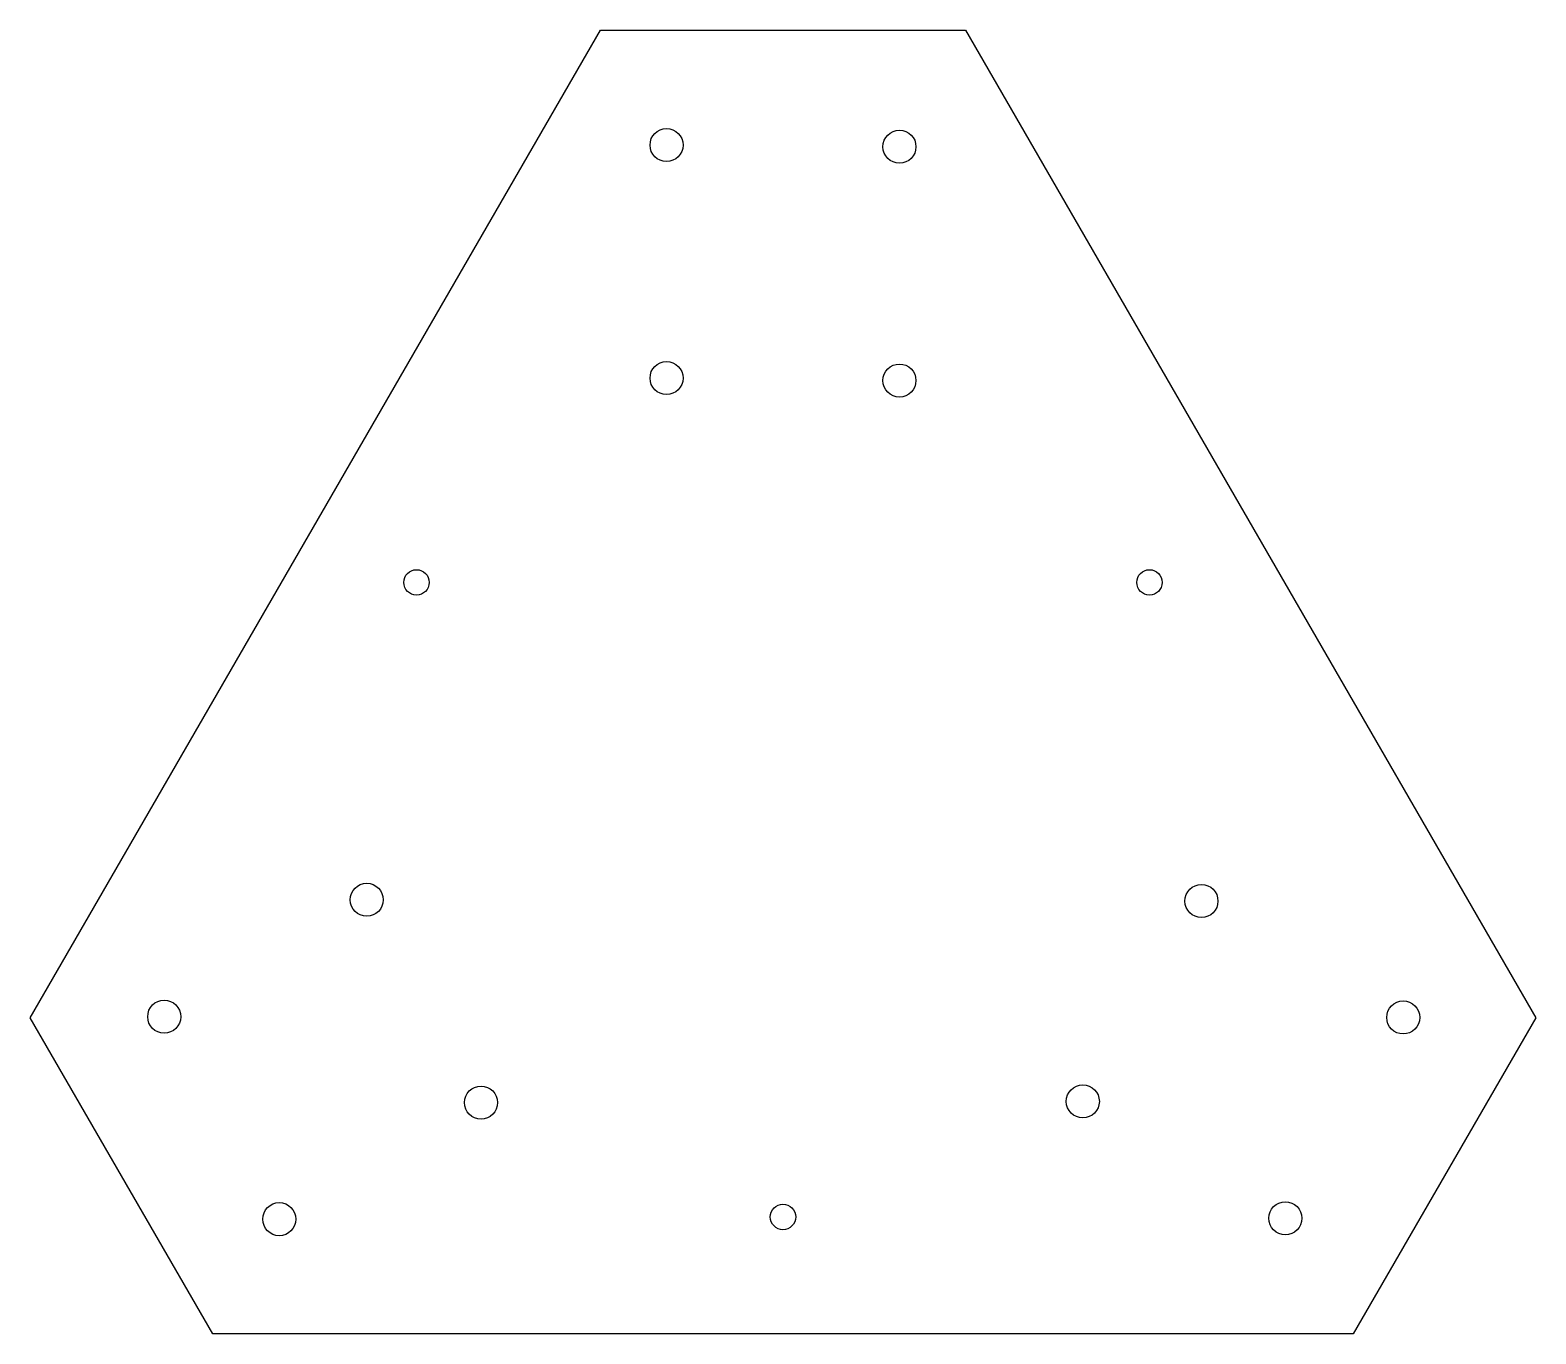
# Model space of a CAD drawing. Header units: centimetres. Extents: x 0 to 19.3, y 0 to 16.7.
import ezdxf

# ---------------------------------------------------------------- set-up
doc = ezdxf.new("R2010")
doc.units = ezdxf.units.CM
doc.header["$MEASUREMENT"] = 0
doc.layers.add('Omni_robot_frame v1_0', color=7, linetype='Continuous')

msp = doc.modelspace()

# ---------------------------------------------------------------- linework, layer by layer
at = {"layer": 'Omni_robot_frame v1_0'}
for p, q in [((0, 4.056), (7.316, 16.728)), ((0, 4.056), (7.316, 16.728)), ((7.316, 16.728), (12, 16.728)), ((7.316, 16.728), (12, 16.728)), ((12, 16.728), (19.316, 4.056)), ((12, 16.728), (19.316, 4.056)), ((2.342, 0), (0, 4.056)), ((2.342, 0), (0, 4.056)), ((2.342, 0), (0, 4.056)), ((19.316, 4.056), (16.974, 0)), ((19.316, 4.056), (16.974, 0)), ((16.974, 0), (2.342, 0)), ((16.974, 0), (2.342, 0))]:
    msp.add_line(p, q, dxfattribs=at)
for centre, radius in [((8.164, 15.253, -0.288), 0.212), ((11.152, 15.232), 0.212), ((8.164, 12.264, -0.032), 0.212), ((11.152, 12.232), 0.212), ((4.957, 9.642), 0.163), ((14.359, 9.642), 0.163), ((4.318, 5.57), 0.212), ((15.026, 5.554, -0.032), 0.212), ((1.72, 4.07), 0.212), ((17.614, 4.06, -0.288), 0.212), ((5.784, 2.967, -0.032), 0.212), ((13.504, 2.983), 0.212), ((3.196, 1.472, -0.288), 0.212), ((9.658, 1.5), 0.163), ((16.102, 1.483), 0.212)]:
    msp.add_circle(centre, radius, dxfattribs=at)

doc.saveas('drawing.dxf')
